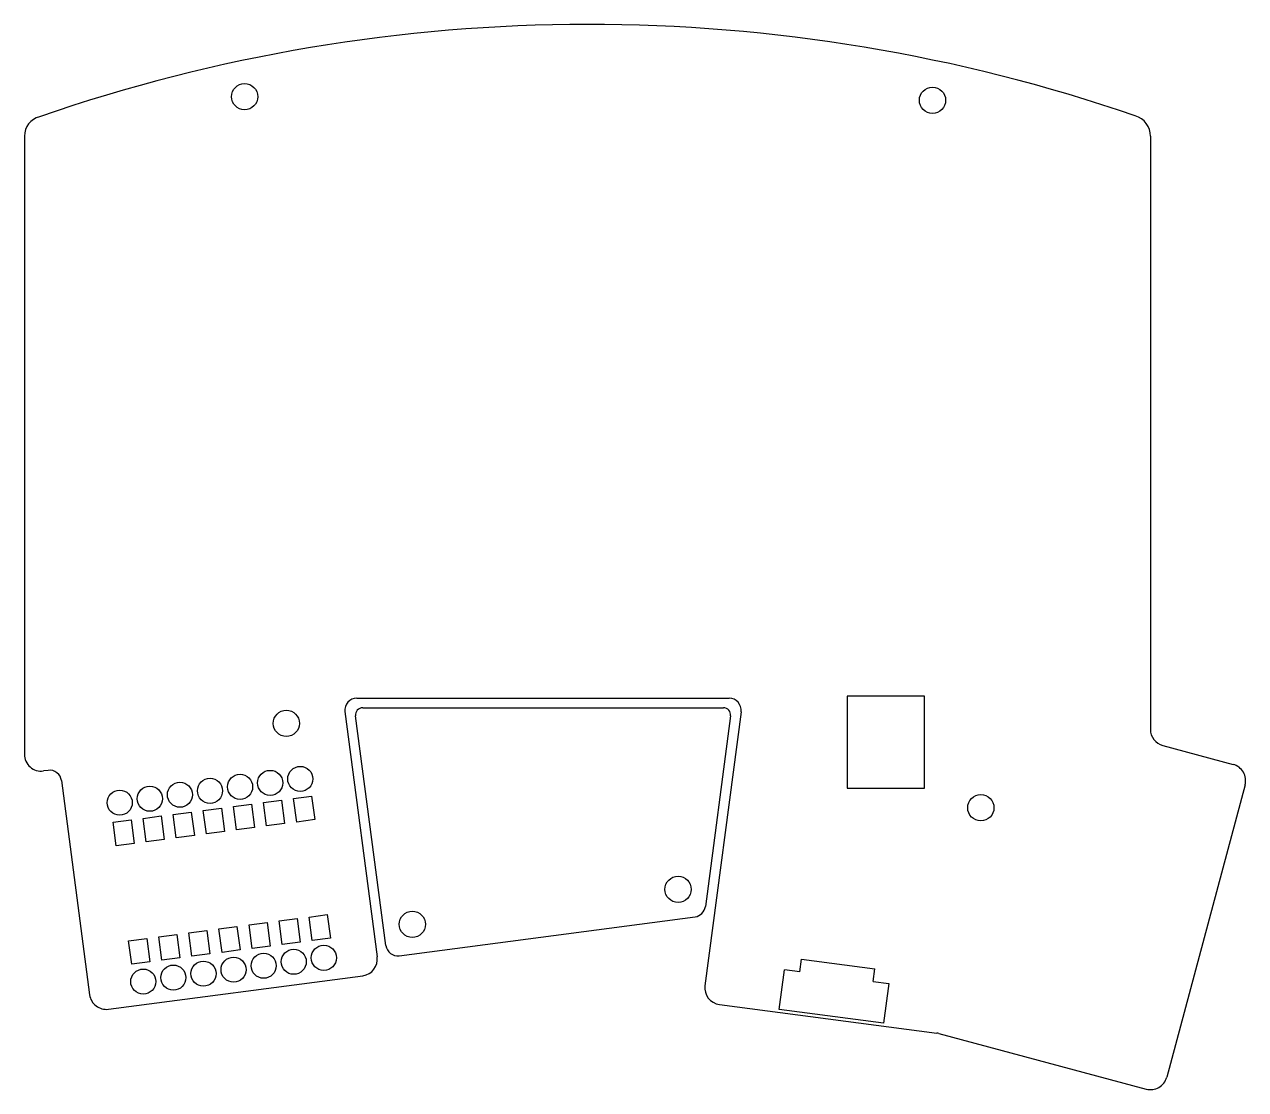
# Model space of a CAD drawing. Extents: x 79 to 181, y -137 to -47.
import ezdxf

# ---------------------------------------------------------------- set-up
doc = ezdxf.new("R2010")
doc.units = 0
doc.layers.add('BLACK', color=7, linetype='CONTINUOUS')

msp = doc.modelspace()

# ---------------------------------------------------------------- linework, layer by layer
at = {"layer": 'BLACK', "linetype": 'CONTINUOUS'}
for p, q in [((78.904448, -56.858591), (78.904448, -108.594431)), ((173.128112, -56.858591), (173.128112, -106.502087)), ((106.717112, -103.886), (137.880093, -103.888558)), ((154.21779, -103.709881), (147.74079, -103.709881)), ((147.74079, -103.709881), (147.74079, -111.431481)), ((154.21779, -111.431481), (154.21779, -103.709881)), ((105.725668, -105.016526), (108.426587, -125.548064)), ((107.211769, -104.686), (137.395718, -104.686)), ((138.871456, -105.019084), (135.852279, -127.95201)), ((109.147413, -124.585457), (106.616902, -105.364316)), ((137.990572, -105.364414), (135.886464, -121.326406)), ((174.165765, -107.854383), (180.05324, -109.431926)), ((80.886919, -109.929828), (80.487185, -109.982454)), ((82.008945, -110.791165), (84.361052, -128.715613)), ((181.043189, -111.14657), (174.488093, -135.610523)), ((101.428586, -112.289471), (102.939548, -112.090549)), ((101.687185, -114.253721), (101.428586, -112.289471)), ((102.939548, -112.090549), (103.198147, -114.054799)), ((147.74079, -111.431481), (154.21779, -111.431481)), ((91.355507, -113.615617), (92.866468, -113.416695)), ((92.866468, -113.416695), (93.125067, -115.380945)), ((93.873776, -113.28408), (95.384738, -113.085158)), ((94.132375, -115.248331), (93.873776, -113.28408)), ((95.384738, -113.085158), (95.643337, -115.049409)), ((96.392046, -112.952544), (97.903008, -112.753622)), ((96.650645, -114.916794), (96.392046, -112.952544)), ((97.903008, -112.753622), (98.161607, -114.717872)), ((98.910316, -112.621007), (100.421278, -112.422085)), ((99.168915, -114.585258), (98.910316, -112.621007)), ((100.421278, -112.422085), (100.679877, -114.386336)), ((86.318967, -114.27869), (87.829929, -114.079768)), ((86.577565, -116.24294), (86.318967, -114.27869)), ((87.829929, -114.079768), (88.088527, -116.044018)), ((88.837237, -113.947153), (90.348199, -113.748231)), ((89.095835, -115.911404), (88.837237, -113.947153)), ((90.348199, -113.748231), (90.606797, -115.712482)), ((91.614105, -115.579867), (91.355507, -113.615617)), ((100.679877, -114.386336), (99.168915, -114.585258)), ((103.198147, -114.054799), (101.687185, -114.253721)), ((93.125067, -115.380945), (91.614105, -115.579867)), ((95.643337, -115.049409), (94.132375, -115.248331)), ((98.161607, -114.717872), (96.650645, -114.916794)), ((88.088527, -116.044018), (86.577565, -116.24294)), ((90.606797, -115.712482), (89.095835, -115.911404)), ((100.215709, -122.536447), (101.726671, -122.337525)), ((100.474307, -124.500698), (100.215709, -122.536447)), ((101.726671, -122.337525), (101.985269, -124.301776)), ((102.733979, -122.204911), (104.244941, -122.005989)), ((102.992577, -124.169161), (102.733979, -122.204911)), ((104.244941, -122.005989), (104.503539, -123.970239)), ((110.269384, -125.446376), (135.025567, -122.187162)), ((92.660899, -123.531057), (94.171861, -123.332135)), ((92.919497, -125.495307), (92.660899, -123.531057)), ((94.171861, -123.332135), (94.430459, -125.296383)), ((95.179169, -123.19952), (96.690131, -123.000598)), ((95.437767, -125.163771), (95.179169, -123.19952)), ((96.690131, -123.000598), (96.948729, -124.964849)), ((97.697439, -122.867984), (99.208401, -122.669062)), ((97.956037, -124.832234), (97.697439, -122.867984)), ((99.208401, -122.669062), (99.466999, -124.633312)), ((87.624359, -124.19413), (89.135321, -123.995208)), ((87.882958, -126.15838), (87.624359, -124.19413)), ((89.135321, -123.995208), (89.39392, -125.95946)), ((90.142629, -123.862593), (91.653591, -123.663671)), ((90.401228, -125.826844), (90.142629, -123.862593)), ((91.653591, -123.663671), (91.912189, -125.627922)), ((99.466999, -124.633312), (97.956037, -124.832234)), ((101.985269, -124.301776), (100.474307, -124.500698)), ((104.503539, -123.970239), (102.992577, -124.169161)), ((91.912189, -125.627922), (90.401228, -125.826844)), ((94.430459, -125.296383), (92.919497, -125.495307)), ((96.948729, -124.964849), (95.437767, -125.163771)), ((89.39392, -125.95946), (87.882958, -126.15838)), ((142.073634, -129.941016), (142.511262, -126.6169)), ((143.780708, -126.784026), (142.511262, -126.6169)), ((143.780708, -126.784026), (143.919954, -125.726352)), ((143.919954, -125.726352), (150.055411, -126.534101)), ((149.916166, -127.591774), (150.055411, -126.534101)), ((85.931889, -129.921485), (107.221283, -127.118683)), ((149.916166, -127.591774), (151.235977, -127.76553)), ((151.235977, -127.76553), (150.798349, -131.089647)), ((137.057564, -129.52277), (155.252729, -131.918209)), ((150.798349, -131.089647), (142.073634, -129.941016)), ((155.432339, -131.953936), (172.77345, -136.600472))]:
    msp.add_line(p, q, dxfattribs=at)
at = {"layer": 'BLACK'}
for centre, radius in [((97.3328, -53.5432), 1.1), ((154.894, -53.848), 1.1), ((100.82219, -105.995881), 1.1), ((96.951964, -111.309404), 1.050002), ((99.470234, -110.977866), 1.05), ((101.988507, -110.646329), 1.05), ((89.397154, -112.304012), 1.05), ((91.915424, -111.972476), 1.050002), ((94.433694, -111.640939), 1.05), ((86.878884, -112.635549), 1.05), ((158.93739, -113.057081), 1.1), ((133.604, -119.888), 1.1), ((111.363786, -122.81598), 1.1), ((103.959788, -125.619725), 1.05), ((96.404979, -126.614334), 1.05), ((98.923249, -126.282798), 1.05), ((101.441518, -125.951261), 1.05), ((88.850169, -127.608944), 1.05), ((91.368439, -127.277407), 1.05), ((93.886709, -126.945871), 1.05)]:
    msp.add_circle(centre, radius, dxfattribs=at)
for centre, radius, start, end in [((126.12107, -188.07642), 140.58061, 71.01432751, 109.08090272), ((171.3536, -56.8452), 1.774523, -0.43236294, 73.54012594), ((80.59, -56.8507), 1.68557, -255.39104388, -179.73176877), ((106.7171, -104.886), 0.999987, -270.00068755, -172.49991473), ((137.88, -104.8886), 1.000042, -7.49751996, 89.99467172), ((107.2118, -105.286), 0.600031, -269.99703972, -172.50036046), ((137.3957, -105.286), 0.6, -7.50924157, 89.99828113), ((174.5281, -106.5021), 1.399984, -180.00053204, -104.9996783), ((80.3044, -108.5944), 1.400037, -179.99873126, -82.49820564), ((81.0174, -110.9214), 1.00012, 7.48271081, 97.49648243), ((179.6909, -110.7842), 1.399977, -15.00099834, 75.00002871), ((134.895, -121.1957), 1.000042, -82.49781011, -7.51007053), ((110.1389, -124.4549), 1.000025, -172.49856515, -82.50262956), ((107.0385, -125.7307), 1.400051, -82.49790742, 7.49557255), ((85.7492, -128.5333), 1.400155, -172.51785845, -82.5028003), ((137.2403, -128.1347), 1.400047, -187.49811602, -97.49972076), ((155.07, -133.3059), 1.39967, 74.99678388, 82.49853837), ((173.1358, -135.2482), 1.399991, -105.00038779, -14.999098)]:
    msp.add_arc(centre, radius, start, end, dxfattribs=at)

doc.saveas('drawing.dxf')
